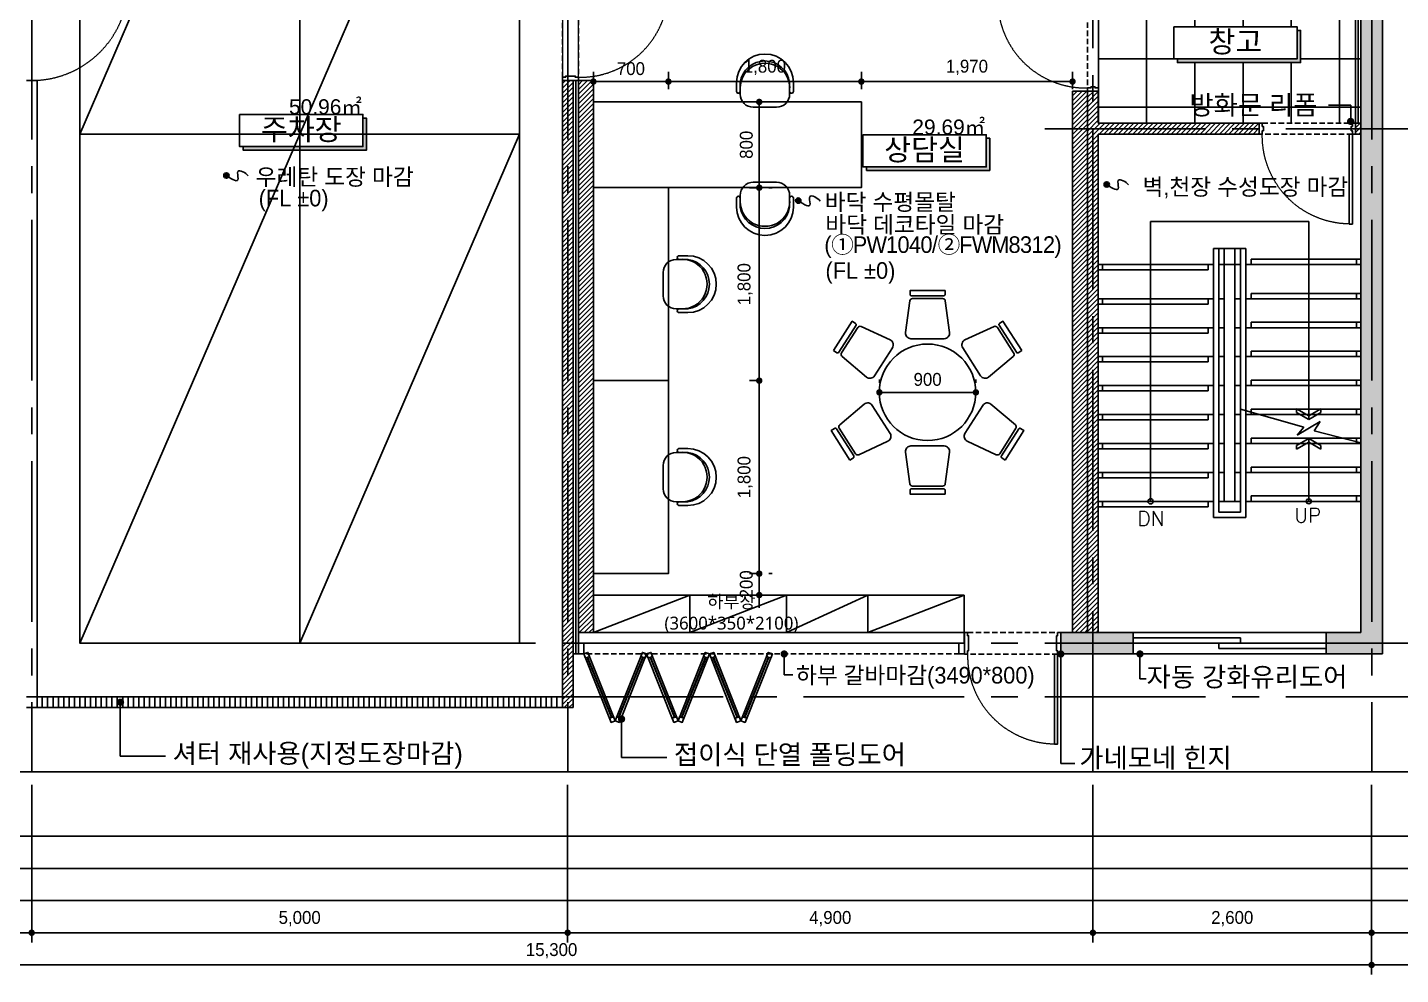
# Model space of a CAD drawing. Header units: millimetres. Extents: x -224448 to 1592092, y -164641 to 319001.
# Drawn here: x -9715 to 3095, y 150610 to 159445 of the extents above; entities that cross this region are included whole.
import ezdxf
from ezdxf.enums import TextEntityAlignment as Align

# ---------------------------------------------------------------- set-up
doc = ezdxf.new("R2010")
doc.units = ezdxf.units.MM
for name, pattern in [('CEN', [62, 60, -1, 0, -1]), ('CENTER2', [1.125, 0.75, -0.125, 0.125, -0.125]), ('HIDDEN', [9.525, 6.35, -3.175])]:
    doc.linetypes.add(name, pattern=pattern)
doc.layers.get('Defpoints').update_dxf_attribs({"color": 35})
for name, color, linetype in [('ARREA', 1, 'Continuous'), ('CORE', 7, 'Continuous'), ('DIM', 3, 'Continuous'), ('FUR', 6, 'Continuous'), ('I-SYM', 4, 'Continuous'), ('I-TEXT', 7, 'Continuous'), ('I_CON', 2, 'Continuous'), ('I_DOOR', 4, 'Continuous'), ('I_FUR', 6, 'Continuous'), ('I_HAT', 8, 'Continuous'), ('I_TXT', 7, 'Continuous'), ('I_WALL', 3, 'Continuous'), ('I_WIN', 5, 'Continuous')]:
    doc.layers.add(name, color=color, linetype=linetype)
doc.layers.add('I_CEN', color=1, linetype='CEN', lineweight=13)
doc.styles.add('HY울릉도', font='')
doc.styles.add('IABU-글꼴스타일', font='')
doc.styles.add('NTOP', font='Dotum.ttf')
doc.styles.add('ROMANS', font='romans', dxfattribs={"height": 135})
doc.styles.get("Standard").update_dxf_attribs({"font": 'arial.ttf'})
doc.styles.add('맑은고딕', font='malgun.ttf')
doc.styles.get('HY울릉도').set_extended_font_data('HY울릉도L')
doc.styles.get('IABU-글꼴스타일').set_extended_font_data('HY울릉도L')
doc.linetypes.add('BATTING', pattern='A,0.00254,-2.54,[134,ltypeshp.shx,S=2.54,R=0,X=-2.54,Y=0],-5.08,[134,ltypeshp.shx,S=2.54,R=180,X=2.54,Y=0],-2.54', length=10.16254)
doc.dimstyles.new('IABC-100 (SUB)', dxfattribs={"dimscale": 60, "dimtxt": 2, "dimasz": 1, "dimexe": 1.5, "dimexo": 2, "dimgap": 1, "dimtad": 1, "dimdec": 0, "dimdsep": 46, "dimlunit": 6, "dimtxsty": 'IABU-글꼴스타일', "dimblk": '1234_Dot', "dimcen": 1, "dimclrd": 4, "dimclre": 4, "dimclrt": 7, "dimadec": 0, "dimazin": 0, "dimtfac": 1, "dimtdec": 0, "dimtix": 1, "dimtmove": 2, "dimatfit": 3, "dimldrblk": '1234_Dot', "dimfxl": 2, "dimtolj": 1, "dimtzin": 0, "dimarcsym": 0})

# ---------------------------------------------------------------- blocks, each defined once
blk = doc.blocks.new('J8')
at = {"layer": 'I_CEN'}
blk.add_arc((796784, -72323), 820, 268.6958, 359.2947, dxfattribs=at)
at = {"layer": 'I_DOOR'}
for points in [[(796765, -72273), (796615, -72273), (796615, -72303), (796645, -72303), (796645, -72313), (796735, -72313), (796735, -72303), (796765, -72303), (796765, -72273)], [(797605, -72333), (796765, -72333), (796765, -72303), (797605, -72303)], [(796765, -73173), (796615, -73173), (796615, -73143), (796645, -73143), (796645, -73133), (796735, -73133), (796735, -73143), (796765, -73143), (796765, -73173)]]:
    blk.add_lwpolyline(points, close=True, dxfattribs=at)
at = {"layer": 'I_FUR', "color": 8, "linetype": 'HIDDEN', "ltscale": 8}
for p, q in [((796615, -73143), (796615, -72303)), ((796765, -72303), (796765, -73143))]:
    blk.add_line(p, q, dxfattribs=at)
blk = doc.blocks.new('J9')
at = {"layer": 'I_CEN'}
blk.add_arc((800009, -79640), 820, 178.6958, 269.2947, dxfattribs=at)
at = {"layer": 'I_DOOR'}
for points in [[(799159, -79622), (799159, -79422), (799189, -79422), (799189, -79452), (799199, -79452), (799199, -79592), (799189, -79592), (799189, -79622), (799159, -79622)], [(800059, -79622), (800059, -79422), (800029, -79422), (800029, -79452), (800019, -79452), (800019, -79592), (800029, -79592), (800029, -79622), (800059, -79622)], [(799999, -80462), (799999, -79622), (800029, -79622), (800029, -80462)]]:
    blk.add_lwpolyline(points, close=True, dxfattribs=at)
at = {"layer": 'I_FUR', "color": 8, "linetype": 'HIDDEN', "ltscale": 8}
for p, q in [((799189, -79422), (800029, -79422)), ((800029, -79622), (799189, -79622))]:
    blk.add_line(p, q, dxfattribs=at)
blk = doc.blocks.new('55')
at = {"layer": 'CORE', "color": 1}
for p, q in [((43002, 6190), (43002, 8800)), ((43002, 8080), (43002, 8800)), ((44478, 8800), (43002, 8800)), ((44478, 6953), (44478, 8800)), ((42515, 8350), (43540, 8350)), ((42555, 8400), (42555, 8350)), ((43540, 8350), (43540, 8400)), ((43940, 8450), (44965, 8450)), ((43940, 8400), (43940, 8450)), ((44925, 8450), (44925, 8400)), ((42555, 8080), (42555, 8030)), ((43540, 8030), (43540, 8080)), ((43940, 8130), (44965, 8130)), ((43940, 8080), (43940, 8130)), ((44925, 8130), (44925, 8080)), ((42515, 8030), (43540, 8030)), ((43940, 7860), (44965, 7860)), ((43940, 7810), (43940, 7860)), ((44925, 7860), (44925, 7810)), ((42515, 7760), (43540, 7760)), ((42555, 7810), (42555, 7760)), ((43540, 7760), (43540, 7810)), ((43940, 7590), (44965, 7590)), ((43940, 7540), (43940, 7590)), ((44925, 7590), (44925, 7540)), ((42515, 7490), (43540, 7490)), ((42555, 7540), (42555, 7490)), ((43540, 7490), (43540, 7540)), ((43940, 7320), (44965, 7320)), ((43940, 7270), (43940, 7320)), ((44925, 7320), (44925, 7270)), ((42515, 7220), (43540, 7220)), ((42555, 7270), (42555, 7220)), ((43540, 7220), (43540, 7270)), ((43840, 7050), (44431, 6883)), ((43940, 7050), (44965, 7050)), ((43940, 7000), (43940, 7050)), ((44925, 7050), (44925, 7000)), ((42515, 6950), (43540, 6950)), ((42555, 7000), (42555, 6950)), ((43540, 6950), (43540, 7000)), ((44371, 6807), (44584, 6934)), ((44584, 6934), (44529, 6847)), ((44431, 6883), (44371, 6807)), ((44529, 6847), (44965, 6736)), ((42515, 6680), (43540, 6680)), ((42555, 6730), (42555, 6680)), ((43540, 6680), (43540, 6730)), ((43940, 6780), (44965, 6780)), ((43940, 6730), (43940, 6780)), ((44478, 6190), (44478, 6777)), ((44925, 6780), (44925, 6730)), ((42515, 6410), (43540, 6410)), ((42555, 6460), (42555, 6410)), ((43540, 6410), (43540, 6460)), ((43940, 6510), (44965, 6510)), ((43940, 6460), (43940, 6510)), ((44925, 6510), (44925, 6460)), ((42555, 6190), (42555, 6140)), ((43540, 6140), (43540, 6190)), ((43940, 6240), (44965, 6240)), ((43940, 6190), (43940, 6240)), ((44925, 6240), (44925, 6190)), ((42515, 6140), (43540, 6140))]:
    blk.add_line(p, q, dxfattribs=at)
at = {"layer": 'CORE'}
for p, q in [((43590, 6040), (43590, 8550)), ((43590, 8550), (43890, 8550)), ((43640, 6090), (43640, 8550)), ((43690, 6190), (43690, 8550)), ((43790, 6190), (43790, 8550)), ((43840, 6090), (43840, 8550)), ((43890, 6040), (43890, 8550)), ((42515, 8400), (43590, 8400)), ((43640, 8400), (43690, 8400)), ((43640, 8400), (43840, 8400)), ((43790, 8400), (43840, 8400)), ((43890, 8400), (44965, 8400)), ((42515, 8080), (43590, 8080)), ((43640, 8080), (43690, 8080)), ((43790, 8080), (43840, 8080)), ((43890, 8080), (44965, 8080)), ((42515, 7810), (43590, 7810)), ((43640, 7810), (43690, 7810)), ((43790, 7810), (43840, 7810)), ((43890, 7810), (44965, 7810)), ((42515, 7540), (43590, 7540)), ((43640, 7540), (43690, 7540)), ((43790, 7540), (43840, 7540)), ((43890, 7540), (44965, 7540)), ((42515, 7270), (43590, 7270)), ((43640, 7270), (43690, 7270)), ((43790, 7270), (43840, 7270)), ((43890, 7270), (44965, 7270)), ((44478, 6988), (44363, 7054)), ((44363, 7054), (44363, 7019)), ((44478, 6988), (44592, 7054)), ((44592, 7054), (44592, 7019)), ((42515, 7000), (43590, 7000)), ((43640, 7000), (43690, 7000)), ((43790, 7000), (43840, 7000)), ((43890, 7000), (44965, 7000)), ((44478, 6953), (44363, 7019)), ((44478, 6953), (44592, 7019)), ((42515, 6730), (43590, 6730)), ((43640, 6730), (43690, 6730)), ((43790, 6730), (43840, 6730)), ((43890, 6730), (44965, 6730)), ((44478, 6777), (44363, 6711)), ((44478, 6743), (44363, 6677)), ((44363, 6677), (44363, 6711)), ((44478, 6777), (44592, 6711)), ((44478, 6743), (44592, 6677)), ((44592, 6677), (44592, 6711)), ((42515, 6460), (43590, 6460)), ((43640, 6460), (43690, 6460)), ((43790, 6460), (43840, 6460)), ((43890, 6460), (44965, 6460)), ((42515, 6190), (43590, 6190)), ((43640, 6190), (43840, 6190)), ((43890, 6190), (44965, 6190)), ((43590, 6040), (43890, 6040)), ((43640, 6090), (43840, 6090))]:
    blk.add_line(p, q, dxfattribs=at)
for centre, radius in [((43002, 6190), 24.4), ((44478, 6190), 23.2)]:
    blk.add_circle(centre, radius, dxfattribs=at)
at = {"layer": 'CORE', "color": 2, "style": 'ROMANS'}
for s, p in [('DN', (43005, 5963)), ('UP', (44469, 5992))]:
    blk.add_text(s, height=135, dxfattribs=at).set_placement(p, align=Align.CENTER)
blk = doc.blocks.new('klsdfa')
at = {"layer": 'I_CEN'}
blk.add_arc((2937606, -1355168), 820, 90.7053, 181.3042, dxfattribs=at)
at = {"layer": 'I_DOOR'}
for points in [[(2937596, -1354347), (2937596, -1355187), (2937626, -1355187), (2937626, -1354347)], [(2936756, -1355187), (2936756, -1355287), (2936786, -1355287), (2936786, -1355257), (2936796, -1355257), (2936796, -1355217), (2936786, -1355217), (2936786, -1355187), (2936756, -1355187)], [(2937656, -1355187), (2937656, -1355287), (2937626, -1355287), (2937626, -1355257), (2937616, -1355257), (2937616, -1355217), (2937626, -1355217), (2937626, -1355187), (2937656, -1355187)]]:
    blk.add_lwpolyline(points, close=True, dxfattribs=at)
at = {"layer": 'I_FUR', "color": 8, "linetype": 'HIDDEN', "ltscale": 8}
for p, q in [((2937626, -1355187), (2936786, -1355187)), ((2936786, -1355287), (2937626, -1355287))]:
    blk.add_line(p, q, dxfattribs=at)
blk = doc.blocks.new('J85')
at = {"layer": 'I_FUR'}
for points in [[(806499, -74755), (806499, -74793, -0.414214), (806486, -74805), (806186, -74805, -0.414214), (806174, -74793), (806174, -74755)], [(806492, -75205, 0.453592), (806541, -75148), (806502, -74852, 0.375902), (806477, -74830), (806196, -74830, 0.375902), (806171, -74852), (806131, -75148, 0.453592), (806181, -75205)]]:
    blk.add_lwpolyline(points, format="xyb", close=True, dxfattribs=at)
blk = doc.blocks.new('gg')
at = {"layer": 'I_FUR'}
blk.add_lwpolyline([(39772, 12041, 0.414213), (39894, 12163), (39894, 12189, 1.001496), (39929, 12189), (39929, 12272, 0.999571), (39398, 12272), (39398, 12189, 1.001496), (39433, 12189), (39433, 12163, 0.414213), (39555, 12041)], format="xyb", close=True, dxfattribs=at)
blk.add_lwpolyline([(39894, 12189), (39894, 12272, 0.871098), (39433, 12272), (39433, 12189)], format="xyb", dxfattribs=at)
at = {"layer": 'I_HAT'}
blk.add_arc((39664, 12221), 231, 359.9213, 180.0787, dxfattribs=at)
blk = doc.blocks.new('1234_Dot')
at = {"color": 0, "linetype": 'ByBlock', "lineweight": -2}
blk.add_line((-0.5, 0), (-1, 0), dxfattribs=at)
at = {"color": 0, "linetype": 'ByBlock', "const_width": 0.5}
blk.add_lwpolyline([(-0.25, 0, 1), (0.25, 0, 1)], format="xyb", close=True, dxfattribs=at)
blk = doc.blocks.new('*D340')
at = {"layer": 'Defpoints', "color": 0, "ltscale": 50, "transparency": 16777216}
for p in [(-1767, 156041), (-867, 156041), (-867, 156041)]:
    blk.add_point(p, dxfattribs=at)
at = {"layer": 'DIM', "color": 4, "lineweight": -2, "ltscale": 50, "transparency": 16777216}
for p, q in [((-1767, 156161), (-1767, 156131)), ((-867, 156161), (-867, 156131)), ((-1707, 156041), (-927, 156041))]:
    blk.add_line(p, q, dxfattribs=at)
at = {"layer": 'DIM', "color": 4, "lineweight": -2, "ltscale": 50, "transparency": 16777216, "xscale": 60, "yscale": 60, "zscale": 60, "rotation": 180}
blk.add_blockref('1234_Dot', (-1767, 156041), dxfattribs=at)
at = {"layer": 'DIM', "color": 4, "lineweight": -2, "ltscale": 50, "transparency": 16777216, "xscale": 60, "yscale": 60, "zscale": 60}
blk.add_blockref('1234_Dot', (-867, 156041), dxfattribs=at)
at = {"layer": 'DIM', "color": 7, "ltscale": 50, "transparency": 16777216, "insert": (-1317, 156161), "char_height": 120, "attachment_point": 5, "style": 'IABU-글꼴스타일'}
blk.add_mtext('\\A1;900', dxfattribs=at)
blk = doc.blocks.new('J856')
at = {"layer": 'I_DOOR', "ltscale": 10}
for points in [[(796071, -82370), (796071, -82270), (796021, -82270), (796021, -82370)], [(796364, -82993), (796110, -82356), (796071, -82370), (796325, -83008)], [(796110, -82356), (796125, -82393), (796086, -82408), (796071, -82370)], [(796364, -82993), (796618, -82356), (796657, -82370), (796403, -83008)], [(796618, -82356), (796603, -82393), (796642, -82408), (796657, -82370)], [(796950, -82993), (796697, -82356), (796657, -82370), (796911, -83008)], [(796697, -82356), (796712, -82393), (796672, -82408), (796657, -82370)], [(796950, -82993), (797204, -82356), (797244, -82370), (796990, -83008)], [(797204, -82356), (797189, -82393), (797229, -82408), (797244, -82370)], [(797537, -82993), (797283, -82356), (797244, -82370), (797497, -83008)], [(797283, -82356), (797298, -82393), (797258, -82408), (797244, -82370)], [(797537, -82993), (797791, -82356), (797830, -82370), (797576, -83008)], [(797791, -82356), (797776, -82393), (797815, -82408), (797830, -82370)], [(799621, -82370), (799621, -82270), (799571, -82270), (799571, -82370)], [(796364, -82993), (796349, -82956), (796310, -82970), (796325, -83008)], [(796364, -82993), (796379, -82956), (796418, -82970), (796403, -83008)], [(796950, -82993), (796936, -82956), (796896, -82970), (796911, -83008)], [(796950, -82993), (796965, -82956), (797005, -82970), (796990, -83008)], [(797537, -82993), (797522, -82956), (797483, -82970), (797497, -83008)], [(797537, -82993), (797552, -82956), (797591, -82970), (797576, -83008)]]:
    blk.add_lwpolyline(points, close=True, dxfattribs=at)
at = {"layer": 'I_WIN', "color": 152, "ltscale": 50}
for p, q in [((796329, -82963), (796103, -82401)), ((796333, -82962), (796107, -82400)), ((796395, -82962), (796621, -82400)), ((796399, -82963), (796625, -82401)), ((796916, -82963), (796690, -82401)), ((796919, -82962), (796693, -82400)), ((796981, -82962), (797207, -82400)), ((796985, -82963), (797211, -82401)), ((797502, -82963), (797276, -82401)), ((797506, -82962), (797280, -82400)), ((797568, -82962), (797794, -82400)), ((797572, -82963), (797798, -82401))]:
    blk.add_line(p, q, dxfattribs=at)
at = {"layer": 'I_WIN', "linetype": 'HIDDEN', "ltscale": 8}
blk.add_lwpolyline([(799621, -82270), (796021, -82270), (796021, -82370), (799621, -82370)], dxfattribs=at)
blk = doc.blocks.new('*D341')
at = {"layer": 'Defpoints', "color": 0, "ltscale": 50, "transparency": 16777216}
for p in [(-2888, 158750), (-2888, 157950), (-2888, 157950)]:
    blk.add_point(p, dxfattribs=at)
at = {"layer": 'DIM', "color": 4, "lineweight": -2, "ltscale": 50, "transparency": 16777216}
for p, q in [((-2768, 158750), (-2798, 158750)), ((-2888, 158690), (-2888, 158010)), ((-2768, 157950), (-2798, 157950))]:
    blk.add_line(p, q, dxfattribs=at)
at = {"layer": 'DIM', "color": 4, "lineweight": -2, "ltscale": 50, "transparency": 16777216, "xscale": 60, "yscale": 60, "zscale": 60}
for p, rotation in [((-2888, 158750), 90), ((-2888, 157950), 270)]:
    blk.add_blockref('1234_Dot', p, dxfattribs=dict(at, rotation=rotation))
at = {"layer": 'DIM', "color": 7, "ltscale": 50, "transparency": 16777216, "insert": (-3008, 158350), "char_height": 120, "attachment_point": 5, "rotation": 90, "style": 'IABU-글꼴스타일'}
blk.add_mtext('\\A1;800', dxfattribs=at)
blk = doc.blocks.new('*D342')
at = {"layer": 'Defpoints', "color": 0, "ltscale": 50, "transparency": 16777216}
for p in [(-2888, 154350), (-2888, 154150), (-2888, 154150)]:
    blk.add_point(p, dxfattribs=at)
at = {"layer": 'DIM', "color": 4, "lineweight": -2, "ltscale": 50, "transparency": 16777216}
for p, q in [((-2888, 154410), (-2888, 154470)), ((-2888, 154350), (-2888, 154150)), ((-2768, 154350), (-2798, 154350)), ((-2768, 154150), (-2798, 154150)), ((-2888, 154090), (-2888, 154030))]:
    blk.add_line(p, q, dxfattribs=at)
at = {"layer": 'DIM', "color": 4, "lineweight": -2, "ltscale": 50, "transparency": 16777216, "xscale": 60, "yscale": 60, "zscale": 60}
for p, rotation in [((-2888, 154350), 270), ((-2888, 154150), 90)]:
    blk.add_blockref('1234_Dot', p, dxfattribs=dict(at, rotation=rotation))
at = {"layer": 'DIM', "color": 7, "ltscale": 50, "transparency": 16777216, "insert": (-3008, 154250), "char_height": 120, "attachment_point": 5, "rotation": 90, "style": 'IABU-글꼴스타일'}
blk.add_mtext('\\A1;200', dxfattribs=at)
blk = doc.blocks.new('*D329')
at = {"layer": 'Defpoints', "color": 0, "ltscale": 50, "transparency": 16777216}
for p in [(-2768, 156150), (-2888, 154350), (-2768, 154350)]:
    blk.add_point(p, dxfattribs=at)
at = {"layer": 'DIM', "color": 4, "lineweight": -2, "ltscale": 50, "transparency": 16777216}
for p, q in [((-2888, 156150), (-2978, 156150)), ((-2888, 156090), (-2888, 154410)), ((-2888, 154350), (-2978, 154350))]:
    blk.add_line(p, q, dxfattribs=at)
at = {"layer": 'DIM', "color": 4, "lineweight": -2, "ltscale": 50, "transparency": 16777216, "xscale": 60, "yscale": 60, "zscale": 60}
for p, rotation in [((-2888, 156150), 90), ((-2888, 154350), 270)]:
    blk.add_blockref('1234_Dot', p, dxfattribs=dict(at, rotation=rotation))
at = {"layer": 'DIM', "color": 7, "ltscale": 50, "transparency": 16777216, "insert": (-3019, 155250), "char_height": 120, "attachment_point": 5, "rotation": 90, "style": 'IABU-글꼴스타일'}
blk.add_mtext('\\A1;1,800', dxfattribs=at)
blk = doc.blocks.new('*D328')
at = {"layer": 'Defpoints', "color": 0, "ltscale": 50, "transparency": 16777216}
for p in [(-2768, 157950), (-2888, 156150), (-2768, 156150)]:
    blk.add_point(p, dxfattribs=at)
at = {"layer": 'DIM', "color": 4, "lineweight": -2, "ltscale": 50, "transparency": 16777216}
for p, q in [((-2888, 157950), (-2978, 157950)), ((-2888, 157890), (-2888, 156210)), ((-2888, 156150), (-2978, 156150))]:
    blk.add_line(p, q, dxfattribs=at)
at = {"layer": 'DIM', "color": 4, "lineweight": -2, "ltscale": 50, "transparency": 16777216, "xscale": 60, "yscale": 60, "zscale": 60}
for p, rotation in [((-2888, 157950), 90), ((-2888, 156150), 270)]:
    blk.add_blockref('1234_Dot', p, dxfattribs=dict(at, rotation=rotation))
at = {"layer": 'DIM', "color": 7, "ltscale": 50, "transparency": 16777216, "insert": (-3019, 157050), "char_height": 120, "attachment_point": 5, "rotation": 90, "style": 'IABU-글꼴스타일'}
blk.add_mtext('\\A1;1,800', dxfattribs=at)
blk = doc.blocks.new('마감지시')
at = {"layer": 'I-SYM'}
blk.add_hatch(color=256, dxfattribs=at).paths.add_polyline_path([(100285, -105169, 1), (100395, -105169, 1)])
blk.add_circle((100340, -105169), 55.1, dxfattribs=at)
blk.add_open_spline([(100340, -105169), (100472, -105076), (100636, -104989), (100521, -105343), (100750, -105224), (100793, -105160)], degree=3, knots=[104.407257, 104.407257, 104.407257, 104.407257, 483.492448, 667.725925, 958.402292, 958.402292, 958.402292, 958.402292], dxfattribs=at)
blk = doc.blocks.new('*D343')
at = {"layer": 'Defpoints', "color": 0, "ltscale": 50, "transparency": 16777216}
for p in [(-3735, 158940), (-4435, 158750), (-3735, 158750)]:
    blk.add_point(p, dxfattribs=at)
at = {"layer": 'DIM', "color": 4, "lineweight": -2, "ltscale": 50, "transparency": 16777216}
for p, q in [((-4435, 158870), (-4435, 159030)), ((-3735, 158870), (-3735, 159030)), ((-4375, 158940), (-3795, 158940))]:
    blk.add_line(p, q, dxfattribs=at)
at = {"layer": 'DIM', "color": 4, "lineweight": -2, "ltscale": 50, "transparency": 16777216, "xscale": 60, "yscale": 60, "zscale": 60, "rotation": 180}
blk.add_blockref('1234_Dot', (-4435, 158940), dxfattribs=at)
at = {"layer": 'DIM', "color": 4, "lineweight": -2, "ltscale": 50, "transparency": 16777216, "xscale": 60, "yscale": 60, "zscale": 60}
blk.add_blockref('1234_Dot', (-3735, 158940), dxfattribs=at)
at = {"layer": 'DIM', "color": 7, "ltscale": 50, "transparency": 16777216, "insert": (-4085, 159060), "char_height": 120, "attachment_point": 5, "style": 'IABU-글꼴스타일'}
blk.add_mtext('\\A1;700', dxfattribs=at)
blk = doc.blocks.new('*D330')
at = {"layer": 'Defpoints', "color": 0, "ltscale": 50, "transparency": 16777216}
for p in [(-1935, 158940), (-3735, 158750), (-1935, 158750)]:
    blk.add_point(p, dxfattribs=at)
at = {"layer": 'DIM', "color": 4, "lineweight": -2, "ltscale": 50, "transparency": 16777216}
for p, q in [((-3735, 158870), (-3735, 159030)), ((-1935, 158870), (-1935, 159030)), ((-3675, 158940), (-1995, 158940))]:
    blk.add_line(p, q, dxfattribs=at)
at = {"layer": 'DIM', "color": 4, "lineweight": -2, "ltscale": 50, "transparency": 16777216, "xscale": 60, "yscale": 60, "zscale": 60, "rotation": 180}
blk.add_blockref('1234_Dot', (-3735, 158940), dxfattribs=at)
at = {"layer": 'DIM', "color": 4, "lineweight": -2, "ltscale": 50, "transparency": 16777216, "xscale": 60, "yscale": 60, "zscale": 60}
blk.add_blockref('1234_Dot', (-1935, 158940), dxfattribs=at)
at = {"layer": 'DIM', "color": 7, "ltscale": 50, "transparency": 16777216, "insert": (-2835, 159072), "char_height": 120, "attachment_point": 5, "style": 'IABU-글꼴스타일'}
blk.add_mtext('\\A1;1,800', dxfattribs=at)
blk = doc.blocks.new('*D331')
at = {"layer": 'Defpoints', "color": 0, "ltscale": 50, "transparency": 16777216}
for p in [(35, 158940), (-1935, 158750), (35, 158750)]:
    blk.add_point(p, dxfattribs=at)
at = {"layer": 'DIM', "color": 4, "lineweight": -2, "ltscale": 50, "transparency": 16777216}
for p, q in [((-1935, 158870), (-1935, 159030)), ((35, 158870), (35, 159030)), ((-1875, 158940), (-25, 158940))]:
    blk.add_line(p, q, dxfattribs=at)
at = {"layer": 'DIM', "color": 4, "lineweight": -2, "ltscale": 50, "transparency": 16777216, "xscale": 60, "yscale": 60, "zscale": 60, "rotation": 180}
blk.add_blockref('1234_Dot', (-1935, 158940), dxfattribs=at)
at = {"layer": 'DIM', "color": 4, "lineweight": -2, "ltscale": 50, "transparency": 16777216, "xscale": 60, "yscale": 60, "zscale": 60}
blk.add_blockref('1234_Dot', (35, 158940), dxfattribs=at)
at = {"layer": 'DIM', "color": 7, "ltscale": 50, "transparency": 16777216, "insert": (-950, 159072), "char_height": 120, "attachment_point": 5, "style": 'IABU-글꼴스타일'}
blk.add_mtext('\\A1;1,970', dxfattribs=at)
blk = doc.blocks.new('*D353')
at = {"layer": 'Defpoints', "color": 0, "ltscale": 50, "transparency": 16777216}
for p in [(-12475, 152500), (-9675, 152500), (-9675, 151000)]:
    blk.add_point(p, dxfattribs=at)
at = {"layer": 'DIM', "color": 4, "lineweight": -2, "ltscale": 50, "transparency": 16777216}
for p, q in [((-12475, 152380), (-12475, 150910)), ((-9675, 152380), (-9675, 150910)), ((-12415, 151000), (-9735, 151000))]:
    blk.add_line(p, q, dxfattribs=at)
at = {"layer": 'DIM', "color": 4, "lineweight": -2, "ltscale": 50, "transparency": 16777216, "xscale": 60, "yscale": 60, "zscale": 60, "rotation": 180}
blk.add_blockref('1234_Dot', (-12475, 151000), dxfattribs=at)
at = {"layer": 'DIM', "color": 4, "lineweight": -2, "ltscale": 50, "transparency": 16777216, "xscale": 60, "yscale": 60, "zscale": 60}
blk.add_blockref('1234_Dot', (-9675, 151000), dxfattribs=at)
at = {"layer": 'DIM', "color": 7, "ltscale": 50, "transparency": 16777216, "insert": (-11075, 151132), "char_height": 120, "attachment_point": 5, "style": 'IABU-글꼴스타일'}
blk.add_mtext('\\A1;2,800', dxfattribs=at)
blk = doc.blocks.new('*D354')
at = {"layer": 'Defpoints', "color": 0, "ltscale": 50, "transparency": 16777216}
for p in [(-9675, 152500), (-4675, 152500), (-4675, 151000)]:
    blk.add_point(p, dxfattribs=at)
at = {"layer": 'DIM', "color": 4, "lineweight": -2, "ltscale": 50, "transparency": 16777216}
for p, q in [((-9675, 152380), (-9675, 150910)), ((-4675, 152380), (-4675, 150910)), ((-9615, 151000), (-4735, 151000))]:
    blk.add_line(p, q, dxfattribs=at)
at = {"layer": 'DIM', "color": 4, "lineweight": -2, "ltscale": 50, "transparency": 16777216, "xscale": 60, "yscale": 60, "zscale": 60, "rotation": 180}
blk.add_blockref('1234_Dot', (-9675, 151000), dxfattribs=at)
at = {"layer": 'DIM', "color": 4, "lineweight": -2, "ltscale": 50, "transparency": 16777216, "xscale": 60, "yscale": 60, "zscale": 60}
blk.add_blockref('1234_Dot', (-4675, 151000), dxfattribs=at)
at = {"layer": 'DIM', "color": 7, "ltscale": 50, "transparency": 16777216, "insert": (-7175, 151132), "char_height": 120, "attachment_point": 5, "style": 'IABU-글꼴스타일'}
blk.add_mtext('\\A1;5,000', dxfattribs=at)
blk = doc.blocks.new('*D355')
at = {"layer": 'Defpoints', "color": 0, "ltscale": 50, "transparency": 16777216}
for p in [(-4675, 152500), (225, 152500), (225, 151000)]:
    blk.add_point(p, dxfattribs=at)
at = {"layer": 'DIM', "color": 4, "lineweight": -2, "ltscale": 50, "transparency": 16777216}
for p, q in [((-4675, 152380), (-4675, 150910)), ((225, 152380), (225, 150910)), ((-4615, 151000), (165, 151000))]:
    blk.add_line(p, q, dxfattribs=at)
at = {"layer": 'DIM', "color": 4, "lineweight": -2, "ltscale": 50, "transparency": 16777216, "xscale": 60, "yscale": 60, "zscale": 60, "rotation": 180}
blk.add_blockref('1234_Dot', (-4675, 151000), dxfattribs=at)
at = {"layer": 'DIM', "color": 4, "lineweight": -2, "ltscale": 50, "transparency": 16777216, "xscale": 60, "yscale": 60, "zscale": 60}
blk.add_blockref('1234_Dot', (225, 151000), dxfattribs=at)
at = {"layer": 'DIM', "color": 7, "ltscale": 50, "transparency": 16777216, "insert": (-2225, 151132), "char_height": 120, "attachment_point": 5, "style": 'IABU-글꼴스타일'}
blk.add_mtext('\\A1;4,900', dxfattribs=at)
blk = doc.blocks.new('*D356')
at = {"layer": 'Defpoints', "color": 0, "ltscale": 50, "transparency": 16777216}
for p in [(225, 152500), (2825, 152500), (225, 151000)]:
    blk.add_point(p, dxfattribs=at)
at = {"layer": 'DIM', "color": 4, "lineweight": -2, "ltscale": 50, "transparency": 16777216}
for p, q in [((225, 152380), (225, 150910)), ((2825, 152380), (2825, 150910)), ((2765, 151000), (285, 151000))]:
    blk.add_line(p, q, dxfattribs=at)
at = {"layer": 'DIM', "color": 4, "lineweight": -2, "ltscale": 50, "transparency": 16777216, "xscale": 60, "yscale": 60, "zscale": 60, "rotation": 180}
blk.add_blockref('1234_Dot', (225, 151000), dxfattribs=at)
at = {"layer": 'DIM', "color": 4, "lineweight": -2, "ltscale": 50, "transparency": 16777216, "xscale": 60, "yscale": 60, "zscale": 60}
blk.add_blockref('1234_Dot', (2825, 151000), dxfattribs=at)
at = {"layer": 'DIM', "color": 7, "ltscale": 50, "transparency": 16777216, "insert": (1525, 151132), "char_height": 120, "attachment_point": 5, "style": 'IABU-글꼴스타일'}
blk.add_mtext('\\A1;2,600', dxfattribs=at)
blk = doc.blocks.new('*D336')
at = {"layer": 'Defpoints', "color": 0, "ltscale": 50, "transparency": 16777216}
for p in [(-12475, 152500), (2825, 152500), (-12475, 150700)]:
    blk.add_point(p, dxfattribs=at)
at = {"layer": 'DIM', "color": 4, "lineweight": -2, "ltscale": 50, "transparency": 16777216}
for p, q in [((-12475, 152380), (-12475, 150610)), ((2825, 152380), (2825, 150610)), ((2765, 150700), (-12415, 150700))]:
    blk.add_line(p, q, dxfattribs=at)
at = {"layer": 'DIM', "color": 4, "lineweight": -2, "ltscale": 50, "transparency": 16777216, "xscale": 60, "yscale": 60, "zscale": 60, "rotation": 180}
blk.add_blockref('1234_Dot', (-12475, 150700), dxfattribs=at)
at = {"layer": 'DIM', "color": 4, "lineweight": -2, "ltscale": 50, "transparency": 16777216, "xscale": 60, "yscale": 60, "zscale": 60}
blk.add_blockref('1234_Dot', (2825, 150700), dxfattribs=at)
at = {"layer": 'DIM', "color": 7, "ltscale": 50, "transparency": 16777216, "insert": (-4825, 150832), "char_height": 120, "attachment_point": 5, "style": 'IABU-글꼴스타일'}
blk.add_mtext('\\A1;15,300', dxfattribs=at)

msp = doc.modelspace()

# ---------------------------------------------------------------- hatches: boundary and pattern name
at = {"layer": 'I-SYM', "linetype": 'Continuous', "ltscale": 0.5}
h = msp.add_hatch(color=8, dxfattribs=at)
h.dxf.hatch_style = 1
edge = h.paths.add_edge_path()
edge.add_arc((2629.484, 158568.495), 34.266, 0, 360)
h = msp.add_hatch(color=9, dxfattribs=at)
h.dxf.hatch_style = 1
edge = h.paths.add_edge_path()
edge.add_arc((-2655.273, 153600.492), 34.266, 0, 360)
h = msp.add_hatch(color=8, dxfattribs=at)
h.dxf.hatch_style = 1
edge = h.paths.add_edge_path()
edge.add_arc((-74.535, 153600.492), 34.266, 0, 360)
h = msp.add_hatch(color=9, dxfattribs=at)
h.dxf.hatch_style = 1
edge = h.paths.add_edge_path()
edge.add_arc((663.774, 153600.59), 34.266, 0, 360)
h = msp.add_hatch(color=8, dxfattribs=at)
h.dxf.hatch_style = 1
edge = h.paths.add_edge_path()
edge.add_arc((-8846.223, 153150.639), 34.266, 0, 360)
h = msp.add_hatch(color=8, dxfattribs=at)
h.dxf.hatch_style = 1
edge = h.paths.add_edge_path()
edge.add_arc((-4172.171, 152993.397), 34.266, 0, 360)
at = {"layer": 'I_HAT', "true_color": 0x000000}
h = msp.add_hatch(color=18, dxfattribs=at)
h.dxf.hatch_style = 1
h.paths.add_polyline_path([(2400.465, 153800.492), (2400.465, 153600.492), (2925.465, 153600.492), (2925.465, 163800.492), (1901.58, 163800.492), (1901.58, 163600.492), (2725.465, 163600.492), (2725.465, 153800.492)])
h.paths.add_polyline_path([(-74.535, 153800.492), (-74.535, 153600.492), (600.465, 153600.492), (600.465, 153800.492)], flags=17)
at = {"layer": 'I_HAT', "transparency": 33554585}
h = msp.add_hatch(dxfattribs=at)
h.set_pattern_fill('_USER', color=256, scale=450, double=1, pattern_type=0)
h.set_pattern_definition([(0, (275.47, 160050.5), (0, 450), []), (90, (275.47, 160050.5), (-450, 3e-14), [])])
h.paths.add_polyline_path([(275.465, 158880.492), (275.465, 158850.492), (275.465, 158550.492), (1775.465, 158550.492), (1805.465, 158550.492), (2645.465, 158550.492), (2675.465, 158550.492), (2725.465, 158550.492), (2725.465, 160050.492), (275.465, 160050.492), (275.465, 159750.492), (275.465, 159720.492)])
h.paths.add_polyline_path([(979.106, 159451.427), (2128.989, 159451.427), (2128.989, 159417.677), (2162.739, 159417.677), (2162.739, 159117.678), (1012.856, 159117.678), (979.106, 159151.428)], flags=16)
h.paths.add_polyline_path([(1228.548, 159115.342), (1873.954, 159115.342), (1873.954, 159488.046), (1228.548, 159488.046)], flags=24)
at = {"layer": 'I_HAT'}
h = msp.add_hatch(dxfattribs=at)
h.set_pattern_fill('ANSI31', color=256, scale=10)
h.set_pattern_definition([(45, (0, 33926.584), (-22.45064, 22.45064), [])])
h.paths.add_polyline_path([(-4624.535, 158950.492), (-4724.535, 158950.492), (-4724.535, 153100.492), (-4624.535, 153100.492)])
h.paths.add_polyline_path([(275.465, 158450.492), (1775.465, 158450.492), (1775.465, 158550.492), (275.465, 158550.492), (275.465, 158850.492), (175.465, 158850.492), (175.465, 153800.492), (275.465, 153800.492)])
h.paths.add_polyline_path([(2675.465, 158450.492), (2725.465, 158450.492), (2725.465, 158550.492), (2675.465, 158550.492)])
h = msp.add_hatch(dxfattribs=at)
h.set_pattern_fill('ANSI31', color=256, scale=10)
h.paths.add_polyline_path([(-4574.535, 153800.492), (-4434.535, 153800.492), (-4434.535, 158950.492), (-4574.535, 158950.448)])
h = msp.add_hatch(dxfattribs=at)
h.set_pattern_fill('ANSI31', color=256, scale=10)
h.paths.add_polyline_path([(175.465, 158850.492), (35.465, 158850.492), (35.465, 158500.492), (175.465, 158500.492)])
h.paths.add_polyline_path([(175.465, 158500.492), (35.465, 158500.492), (35.465, 153800.492), (175.465, 153800.492)])
h.paths.add_polyline_path([(-2342.003, 157250.636), (153.455, 157250.636), (153.455, 157543.496), (-2342.003, 157543.496)], flags=9)
at = {"layer": 'I_TXT'}
h = msp.add_hatch(color=256, dxfattribs=at)
h.dxf.hatch_style = 1
h.paths.add_polyline_path([(2162.739, 159417.677), (2128.989, 159417.677), (2128.989, 159151.428), (1012.856, 159151.428), (1012.856, 159117.678), (2162.739, 159117.678)])
h = msp.add_hatch(color=256, dxfattribs=at)
h.dxf.hatch_style = 1
h.paths.add_polyline_path([(-6551.804, 158599.813), (-6585.554, 158599.813), (-6585.554, 158333.563), (-7701.686, 158333.563), (-7701.686, 158299.813), (-6551.804, 158299.813)])
h = msp.add_hatch(color=256, dxfattribs=at)
h.dxf.hatch_style = 1
h.paths.add_polyline_path([(-736.66, 158410.778), (-770.41, 158410.778), (-770.41, 158144.529), (-1886.542, 158144.529), (-1886.542, 158110.779), (-736.66, 158110.779)])

# ---------------------------------------------------------------- linework, layer by layer
at = {"layer": 'ARREA', "color": 1, "linetype": 'CENTER2', "ltscale": 2000}
for p, q in [((-9674.535, 164400.492), (-9674.535, 152500.492)), ((-4674.535, 164400.492), (-4674.535, 152500.492)), ((2825.465, 164400.492), (2825.465, 152500.492)), ((225.465, 160750.492), (225.465, 152500.492)), ((3525.465, 158500.492), (-424.535, 158500.492)), ((3525.465, 153700.492), (-5324.535, 153700.492)), ((3525.465, 153200.492), (-13175.677, 153200.492))]:
    msp.add_line(p, q, dxfattribs=at)
at = {"layer": 'Defpoints'}
for points in [[(5325.465, 166200.492), (-14975.677, 166200.492), (-14975.677, 150700.492), (5325.465, 150700.492)], [(5025.465, 165900.492), (-14675.677, 165900.492), (-14675.677, 151000.492), (5025.465, 151000.492)], [(4725.465, 165600.492), (-14375.677, 165600.492), (-14375.677, 151300.492), (4725.465, 151300.492)], [(4425.465, 165300.492), (-14075.677, 165300.492), (-14075.677, 151600.492), (4425.465, 151600.492)], [(4125.465, 165000.492), (-13775.677, 165000.492), (-13775.677, 151900.492), (4125.465, 151900.492)], [(3525.465, 164400.492), (-13175.677, 164400.492), (-13175.677, 152500.492), (3525.465, 152500.492)]]:
    msp.add_lwpolyline(points, close=True, dxfattribs=at)
at = {"layer": 'FUR'}
for p, q in [((-3534.535, 154150.492), (-4434.535, 153800.492)), ((-3534.535, 154150.492), (-3534.535, 153800.492)), ((-2634.535, 154150.492), (-3534.535, 153800.492)), ((-2634.535, 154150.492), (-2634.535, 153800.492)), ((-1874.535, 154150.492), (-2634.535, 153800.492)), ((-1874.535, 154150.492), (-1874.535, 153800.492)), ((-974.535, 154150.492), (-1874.535, 153800.492))]:
    msp.add_line(p, q, dxfattribs=at)
for points in [[(-1934.535, 158750.492), (-4434.535, 158750.492), (-4434.535, 157950.492), (-1934.535, 157950.492)], [(-3734.535, 156150.492), (-4434.535, 156150.492), (-4434.535, 157950.492), (-3734.535, 157950.492)], [(-3734.535, 156150.492), (-4434.535, 156150.492), (-4434.535, 154350.492), (-3734.535, 154350.492)], [(-974.535, 154150.492), (-4434.535, 154150.492), (-4434.535, 153800.492), (-974.535, 153800.492)]]:
    msp.add_lwpolyline(points, close=True, dxfattribs=at)
msp.add_circle((-1317.417, 156041.285), 450, dxfattribs=at)
at = {"layer": 'I-SYM', "color": 8, "linetype": 'Continuous', "ltscale": 0.5}
for p, q in [((2631.154, 158719.305), (2421.446, 158719.305)), ((2631.154, 158719.305), (2631.154, 158602.761)), ((-74.535, 152580.22), (-74.535, 153600.492)), ((-8849.005, 152647.594), (-8849.005, 153150.472)), ((-4172.171, 152635.519), (-4172.171, 152993.397)), ((-8849.005, 152647.594), (-8426.77, 152647.594)), ((-4172.171, 152635.519), (-3749.936, 152635.519)), ((-74.535, 152580.22), (56.843, 152580.22))]:
    msp.add_line(p, q, dxfattribs=at)
at = {"layer": 'I-SYM', "color": 9, "linetype": 'Continuous', "ltscale": 0.5}
for p, q in [((-2655.273, 153405.492), (-2655.273, 153600.492)), ((662.057, 153370.156), (662.057, 153600.492)), ((-2655.273, 153405.492), (-2575.273, 153405.492)), ((662.057, 153370.156), (721.66, 153370.156))]:
    msp.add_line(p, q, dxfattribs=at)
at = {"layer": 'I_CEN'}
msp.add_lwpolyline([(-4724.535, 158950.492), (-4574.535, 158950.492), (-4574.535, 159850.492), (-4724.535, 159850.492)], close=True, dxfattribs=at)
msp.add_arc((-9674.535, 159850.492), 900, 270, 0, dxfattribs=at)
at = {"layer": 'I_CON'}
for p, q in [((2925.465, 163800.492), (2925.465, 153600.492)), ((2725.465, 163600.492), (2725.465, 153800.492)), ((600.465, 153800.492), (-74.535, 153800.492)), ((-74.535, 153800.492), (-74.535, 153600.492)), ((2725.465, 153800.492), (2400.465, 153800.492)), ((600.465, 153600.492), (-74.535, 153600.492)), ((2925.465, 153600.492), (2400.465, 153600.492))]:
    msp.add_line(p, q, dxfattribs=at)
for points in [[(600.465, 153800.492), (600.465, 153600.492)], [(2400.465, 153600.492), (2400.465, 153800.492)]]:
    msp.add_lwpolyline(points, dxfattribs=at)
at = {"layer": 'I_DOOR', "color": 4}
for p, q in [((600.465, 153800.492), (2400.465, 153800.492)), ((600.465, 153750.492), (1600.465, 153750.492)), ((1600.465, 153700.492), (1600.465, 153750.492)), ((600.465, 153700.492), (2400.465, 153700.492)), ((600.465, 153600.492), (2400.465, 153600.492)), ((1400.465, 153650.492), (1400.465, 153700.492)), ((1400.465, 153650.492), (2400.465, 153650.492))]:
    msp.add_line(p, q, dxfattribs=at)
at = {"layer": 'I_FUR', "color": 8, "linetype": 'BATTING', "ltscale": 2.4}
for p, q in [((2700.465, 160050.492), (2700.465, 158550.492)), ((-4599.535, 158950.492), (-4599.535, 153600.492))]:
    msp.add_line(p, q, dxfattribs=at)
at = {"layer": 'I_HAT'}
for p, q in [((-7174.535, 163200.492), (-9224.535, 158450.492)), ((-7174.535, 163200.492), (-7174.535, 153700.492)), ((-5124.535, 163200.492), (-7174.535, 158450.492)), ((-9224.535, 158450.492), (-5124.535, 158450.492)), ((-7174.535, 158450.492), (-9224.535, 153700.492)), ((-5124.535, 158450.492), (-7174.535, 153700.492)), ((-9624.535, 153200.492), (-4724.535, 153200.492)), ((-9576.248, 153200.492), (-9576.248, 153100.492)), ((-9526.248, 153200.492), (-9526.248, 153100.492)), ((-9476.248, 153200.492), (-9476.248, 153100.492)), ((-9426.248, 153200.492), (-9426.248, 153100.492)), ((-9376.248, 153200.492), (-9376.248, 153100.492)), ((-9326.248, 153200.492), (-9326.248, 153100.492)), ((-9276.248, 153200.492), (-9276.248, 153100.492)), ((-9226.248, 153200.492), (-9226.248, 153100.492)), ((-9176.248, 153200.492), (-9176.248, 153100.492)), ((-9126.248, 153200.492), (-9126.248, 153100.492)), ((-9076.248, 153200.492), (-9076.248, 153100.492)), ((-9026.248, 153200.492), (-9026.248, 153100.492)), ((-8976.248, 153200.492), (-8976.248, 153100.492)), ((-8926.248, 153200.492), (-8926.248, 153100.492)), ((-8876.248, 153200.492), (-8876.248, 153100.492)), ((-8826.248, 153200.492), (-8826.248, 153100.492)), ((-8776.248, 153200.492), (-8776.248, 153100.492)), ((-8726.248, 153200.492), (-8726.248, 153100.492)), ((-8676.248, 153200.492), (-8676.248, 153100.492)), ((-8626.248, 153200.492), (-8626.248, 153100.492)), ((-8576.248, 153200.492), (-8576.248, 153100.492)), ((-8526.248, 153200.492), (-8526.248, 153100.492)), ((-8476.248, 153200.492), (-8476.248, 153100.492)), ((-8426.248, 153200.492), (-8426.248, 153100.492)), ((-8376.248, 153200.492), (-8376.248, 153100.492)), ((-8326.248, 153200.492), (-8326.248, 153100.492)), ((-8276.248, 153200.492), (-8276.248, 153100.492)), ((-8226.248, 153200.492), (-8226.248, 153100.492)), ((-8176.248, 153200.492), (-8176.248, 153100.492)), ((-8126.248, 153200.492), (-8126.248, 153100.492)), ((-8076.248, 153200.492), (-8076.248, 153100.492)), ((-8026.248, 153200.492), (-8026.248, 153100.492)), ((-7976.248, 153200.492), (-7976.248, 153100.492)), ((-7926.248, 153200.492), (-7926.248, 153100.492)), ((-7875.677, 153200.492), (-7875.677, 153100.492)), ((-7825.677, 153200.492), (-7825.677, 153100.492)), ((-7775.677, 153200.492), (-7775.677, 153100.492)), ((-7725.677, 153200.492), (-7725.677, 153100.492)), ((-7675.677, 153200.492), (-7675.677, 153100.492)), ((-7625.677, 153200.492), (-7625.677, 153100.492)), ((-7575.677, 153200.492), (-7575.677, 153100.492)), ((-7525.677, 153200.492), (-7525.677, 153100.492)), ((-7475.677, 153200.492), (-7475.677, 153100.492)), ((-7425.677, 153200.492), (-7425.677, 153100.492)), ((-7375.677, 153200.492), (-7375.677, 153100.492)), ((-7325.677, 153200.492), (-7325.677, 153100.492)), ((-7275.677, 153200.492), (-7275.677, 153100.492)), ((-7225.677, 153200.492), (-7225.677, 153100.492)), ((-7175.677, 153200.492), (-7175.677, 153100.492)), ((-7125.677, 153200.492), (-7125.677, 153100.492)), ((-7075.677, 153200.492), (-7075.677, 153100.492)), ((-7025.677, 153200.492), (-7025.677, 153100.492)), ((-6975.677, 153200.492), (-6975.677, 153100.492)), ((-6925.677, 153200.492), (-6925.677, 153100.492)), ((-6875.677, 153200.492), (-6875.677, 153100.492)), ((-6825.677, 153200.492), (-6825.677, 153100.492)), ((-6775.677, 153200.492), (-6775.677, 153100.492)), ((-6725.677, 153200.492), (-6725.677, 153100.492)), ((-6675.677, 153200.492), (-6675.677, 153100.492)), ((-6625.677, 153200.492), (-6625.677, 153100.492)), ((-6575.677, 153200.492), (-6575.677, 153100.492)), ((-6525.677, 153200.492), (-6525.677, 153100.492)), ((-6475.106, 153200.492), (-6475.106, 153100.492)), ((-6425.106, 153200.492), (-6425.106, 153100.492)), ((-6375.106, 153200.492), (-6375.106, 153100.492)), ((-6325.106, 153200.492), (-6325.106, 153100.492)), ((-6275.106, 153200.492), (-6275.106, 153100.492)), ((-6225.106, 153200.492), (-6225.106, 153100.492)), ((-6175.106, 153200.492), (-6175.106, 153100.492)), ((-6125.106, 153200.492), (-6125.106, 153100.492)), ((-6075.106, 153200.492), (-6075.106, 153100.492)), ((-6025.106, 153200.492), (-6025.106, 153100.492)), ((-5975.106, 153200.492), (-5975.106, 153100.492)), ((-5925.106, 153200.492), (-5925.106, 153100.492)), ((-5875.106, 153200.492), (-5875.106, 153100.492)), ((-5825.106, 153200.492), (-5825.106, 153100.492)), ((-5775.106, 153200.492), (-5775.106, 153100.492)), ((-5725.106, 153200.492), (-5725.106, 153100.492)), ((-5675.106, 153200.492), (-5675.106, 153100.492)), ((-5625.106, 153200.492), (-5625.106, 153100.492)), ((-5575.106, 153200.492), (-5575.106, 153100.492)), ((-5525.106, 153200.492), (-5525.106, 153100.492)), ((-5475.106, 153200.492), (-5475.106, 153100.492)), ((-5425.106, 153200.492), (-5425.106, 153100.492)), ((-5375.106, 153200.492), (-5375.106, 153100.492)), ((-5325.106, 153200.492), (-5325.106, 153100.492)), ((-5275.106, 153200.492), (-5275.106, 153100.492)), ((-5225.106, 153200.492), (-5225.106, 153100.492)), ((-5175.106, 153200.492), (-5175.106, 153100.492)), ((-5125.106, 153200.492), (-5125.106, 153100.492)), ((-5074.535, 153200.492), (-5074.535, 153100.492)), ((-5024.535, 153200.492), (-5024.535, 153100.492)), ((-4974.535, 153200.492), (-4974.535, 153100.492)), ((-4924.535, 153200.492), (-4924.535, 153100.492)), ((-4874.535, 153200.492), (-4874.535, 153100.492)), ((-4824.535, 153200.492), (-4824.535, 153100.492)), ((-4774.535, 153200.492), (-4774.535, 153100.492)), ((-9624.535, 153100.492), (-4724.535, 153100.492))]:
    msp.add_line(p, q, dxfattribs=at)
msp.add_lwpolyline([(-9224.535, 163200.492), (-5124.535, 163200.492), (-5124.535, 153700.492), (-9224.535, 153700.492)], close=True, dxfattribs=at)
at = {"layer": 'I_TXT', "color": 142}
for points in [[(979.106, 159451.427), (2128.989, 159451.427), (2128.989, 159151.428), (979.106, 159151.428)], [(-7735.436, 158633.563), (-6585.554, 158633.563), (-6585.554, 158333.563), (-7735.436, 158333.563)], [(-1920.292, 158444.528), (-770.41, 158444.528), (-770.41, 158144.529), (-1920.292, 158144.529)]]:
    msp.add_lwpolyline(points, close=True, dxfattribs=at)
for points in [[(2128.989, 159417.677), (2162.739, 159417.677), (2162.739, 159117.678), (1012.856, 159117.678), (1012.856, 159151.428)], [(-6585.554, 158599.813), (-6551.804, 158599.813), (-6551.804, 158299.813), (-7701.686, 158299.813), (-7701.686, 158333.563)], [(-770.41, 158410.778), (-736.66, 158410.778), (-736.66, 158110.779), (-1886.542, 158110.779), (-1886.542, 158144.529)]]:
    msp.add_lwpolyline(points, dxfattribs=at)
at = {"layer": 'I_WALL'}
for p, q in [((2675.465, 160150.492), (2675.465, 158550.492)), ((-9624.535, 158950.492), (-9724.535, 158950.492)), ((-9624.535, 158950.492), (-9624.535, 153100.492)), ((-4574.535, 158950.492), (-4724.535, 158950.492)), ((-4724.535, 158950.492), (-4724.535, 153100.492)), ((-4624.535, 158950.492), (-4624.535, 153100.492)), ((-4574.535, 158950.492), (-4574.535, 153600.492)), ((-4434.535, 158950.492), (-4574.535, 158950.448)), ((-4434.535, 158950.492), (-4434.535, 153800.492)), ((35.465, 158850.492), (35.465, 153800.492)), ((35.465, 158850.492), (175.465, 158850.492)), ((175.465, 158850.492), (175.465, 153800.492)), ((275.465, 158850.492), (175.465, 158850.492)), ((275.465, 158850.492), (275.465, 158550.492)), ((1775.465, 158550.492), (275.465, 158550.492)), ((1775.465, 158550.492), (1775.465, 158450.492)), ((2725.465, 158550.492), (2675.465, 158550.492)), ((2675.465, 158550.492), (2675.465, 158450.492)), ((275.465, 158450.492), (275.465, 153800.492)), ((1775.465, 158450.492), (275.465, 158450.492)), ((2725.465, 158450.492), (2675.465, 158450.492)), ((-4574.535, 153600.492), (-4624.535, 153600.492)), ((-9624.535, 153100.492), (-9724.535, 153100.492)), ((-4624.535, 153100.492), (-4724.535, 153100.492))]:
    msp.add_line(p, q, dxfattribs=at)
at = {"layer": 'I_WIN'}
msp.add_lwpolyline([(-4574.535, 153800.492), (-974.535, 153800.492), (-974.535, 153700.492), (-4574.535, 153700.492)], close=True, dxfattribs=at)

# ---------------------------------------------------------------- block references
msp.add_blockref('55', (-42239.537, 148834.202))
at = {"layer": 'FUR'}
for name, p in [('gg', (-42498.158, 146659.316)), ('J85', (-807653.792, 231746.387))]:
    msp.add_blockref(name, p, dxfattribs=at)
at = {"layer": 'FUR', "xscale": -1}
for name, p, rotation in [('gg', (-42498.158, 170041.667), 180), ('gg', (-15825.71, 117386.868), 270), ('J85', (368125.373, 876771.813), 57.49706172982847), ('J85', (-498454.107, 795412.621), 122.5029382701715), ('gg', (-15825.71, 115586.868), 270), ('J85', (-807653.792, 80336.182), 180)]:
    msp.add_blockref(name, p, dxfattribs=dict(at, rotation=rotation))
at = {"layer": 'FUR'}
for p, rotation in [((-370760.207, 876771.813), 302.5029382701716), ((495819.272, 795412.621), 237.4970617298285)]:
    msp.add_blockref('J85', p, dxfattribs=dict(at, rotation=rotation))
at = {"layer": 'I-SYM', "color": 9, "linetype": 'Continuous', "ltscale": 0.5, "xscale": -0.4499995898310166, "yscale": 0.4499995898310166, "zscale": 0.4499995897611674, "rotation": 180}
for p in [(-53012.003, 110737.602), (-44799.426, 110654.083), (-47676.944, 110503.326)]:
    msp.add_blockref('마감지시', p, dxfattribs=at)
at = {"layer": 'I_DOOR', "color": 3, "rotation": 90.00000000000001}
msp.add_blockref('klsdfa', (-1355011.175, -2777905.668), dxfattribs=at)
at = {"layer": 'I_DOOR', "color": 3, "xscale": -1, "rotation": 180}
msp.add_blockref('klsdfa', (-2934980.694, -1196736.149), dxfattribs=at)
at = {"layer": 'I_HAT'}
for name, p in [('J8', (-801339.71, 232123.453)), ('J9', (-800133.249, 233222.174)), ('J856', (-800595.446, 235970.984))]:
    msp.add_blockref(name, p, dxfattribs=at)

# ---------------------------------------------------------------- texts
at = {"char_height": 140, "attachment_point": 1}
for s, insert in [('\\pxqr;50.96{\\fGulim|b0|i0|c129|p50;㎡}', (-7735.436, 158774.985)), ('\\pxqr;29.69{\\fGulim|b0|i0|c129|p50;㎡}', (-1920.292, 158585.951))]:
    msp.add_mtext_dynamic_manual_height_columns(s, width=1140.73369, gutter_width=12.5, heights=[0], dxfattribs=dict(at, insert=insert))
at = {"layer": 'I-TEXT', "color": 0, "style": 'NTOP'}
for s, p in [('우레탄 도장 마감', (-6848.562, 158051.118)), ('벽,천장 수성도장 마감', (1647.363, 157957.999)), ('(FL %%P0)', (-7231.407, 157853.118)), ('바닥 수평몰탈', (-1664.95, 157816.841)), ('바닥 데코타일 마감', (-1437.35, 157605.933)), ('(FL %%P0)', (-1943.833, 157177.57))]:
    msp.add_text(s, height=155, dxfattribs=at).set_placement(p, align=Align.MIDDLE_CENTER)
at = {"layer": 'I-TEXT', "color": 0, "attachment_point": 1, "style": 'NTOP'}
for s, insert, char_height, width in [('방화문 리폼', (1125.9, 158811.484), 180, 2444.92077), ('{\\T0.95;(①PW1040/②FWM8312)}', (-2280.75, 157496.544), 155, 2444.92077), ('하부 갈바마감(3490*800)', (-2545.273, 153479.909), 155, 2444.92077), ('자동 강화유리도어', (726.331, 153476.763), 180, 2444.92077), ('셔터 재사용(지정도장마감)', (-8360.2, 152764.149), 180, 3032.78689), ('접이식 단열 폴딩도어', (-3683.366, 152752.877), 180, 2444.92077), ('가네모네 힌지', (98.474, 152722.111), 180, 2444.92077)]:
    msp.add_mtext(s, dxfattribs=dict(at, insert=insert, char_height=char_height, width=width))
at = {"layer": 'I_TXT', "color": 142, "char_height": 200, "width": 1149.88274, "attachment_point": 5, "style": 'HY울릉도'}
for s, insert in [('{\\fPretendard Variable Medium|b0|i0|c129|p2;창고}', (1554.047, 159301.428)), ('{\\fPretendard Variable Medium|b0|i0|c129|p2;주차장}', (-7160.495, 158483.563)), ('{\\fPretendard Variable Medium|b0|i0|c129|p2;상담실}', (-1345.351, 158294.528))]:
    msp.add_mtext(s, dxfattribs=dict(at, insert=insert))
at = {"layer": 'I_TXT', "insert": (-3147.259, 153975.442), "char_height": 120, "width": 3000, "attachment_point": 5, "style": '맑은고딕'}
msp.add_mtext('하부장\\P(3600*350*2100)', dxfattribs=at)

# ---------------------------------------------------------------- dimensions: what is measured, and where the dimension line sits
at = {"layer": 'DIM', "ltscale": 50}
for base, p1, p2, picture, middle in [((-3734.535, 158940.404), (-4434.535, 158750.492), (-3734.535, 158750.492), '*D343', (-4084.535, 159060.404)), ((-1934.535, 158940.404), (-3734.535, 158750.492), (-1934.535, 158750.492), '*D330', (-2834.535, 159071.832)), ((35.465, 158940.404), (-1934.535, 158750.492), (35.465, 158750.492), '*D331', (-949.535, 159071.832)), ((-867.417, 156041.285), (-1767.417, 156041.285), (-867.417, 156041.285), '*D340', (-1317.417, 156161.285)), ((-9674.535, 151000.492), (-12474.535, 152500.492), (-9674.535, 152500.492), '*D353', (-11074.535, 151131.92)), ((-12474.535, 150700.492), (2825.465, 152500.492), (-12474.535, 152500.492), '*D336', (-4824.535, 150831.92)), ((-4674.535, 151000.492), (-9674.535, 152500.492), (-4674.535, 152500.492), '*D354', (-7174.535, 151131.92)), ((225.465, 151000.492), (-4674.535, 152500.492), (225.465, 152500.492), '*D355', (-2224.535, 151131.92)), ((225.465, 151000.492), (2825.465, 152500.492), (225.465, 152500.492), '*D356', (1525.465, 151131.92))]:
    dim = msp.add_linear_dim(base=base, p1=p1, p2=p2, dimstyle='IABC-100 (SUB)', dxfattribs=at)
    dim.commit()
    dim.dimension.update_dxf_attribs({"geometry": picture, "text_midpoint": middle})
for base, p1, p2, picture, middle in [((-2887.626, 157950.492), (-2887.626, 158750.492), (-2887.626, 157950.492), '*D341', (-3007.626, 158350.492)), ((-2887.626, 156150.492), (-2767.626, 157950.492), (-2767.626, 156150.492), '*D328', (-3019.055, 157050.492)), ((-2887.626, 154350.492), (-2767.626, 156150.492), (-2767.626, 154350.492), '*D329', (-3019.055, 155250.492)), ((-2887.626, 154150.492), (-2887.626, 154350.492), (-2887.626, 154150.492), '*D342', (-3007.626, 154250.492))]:
    dim = msp.add_linear_dim(base=base, p1=p1, p2=p2, angle=90, dimstyle='IABC-100 (SUB)', dxfattribs=at)
    dim.commit()
    dim.dimension.update_dxf_attribs({"geometry": picture, "text_midpoint": middle})

doc.saveas('drawing.dxf')
